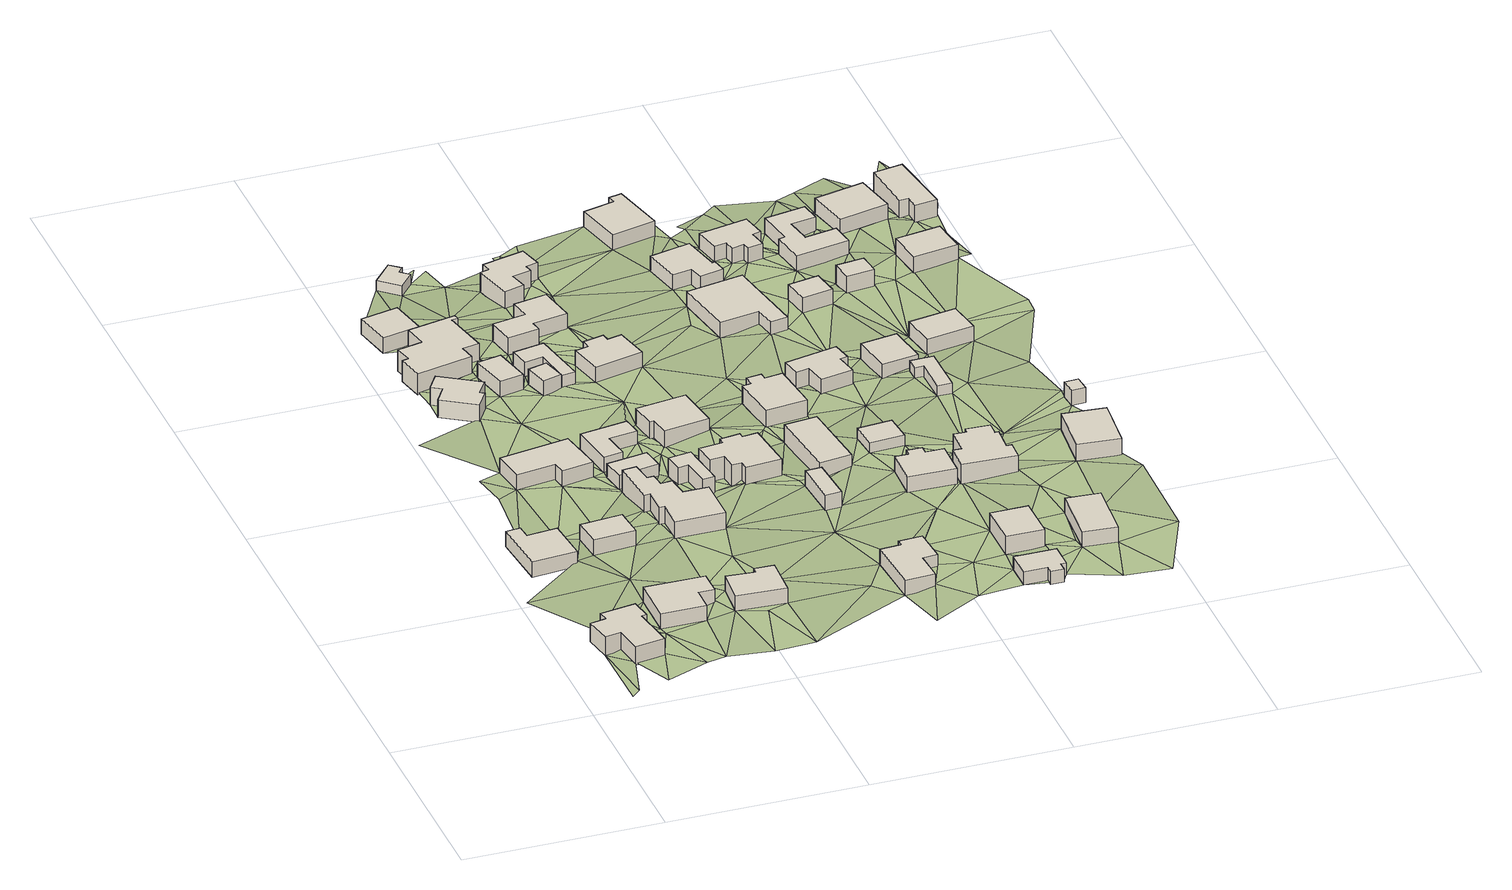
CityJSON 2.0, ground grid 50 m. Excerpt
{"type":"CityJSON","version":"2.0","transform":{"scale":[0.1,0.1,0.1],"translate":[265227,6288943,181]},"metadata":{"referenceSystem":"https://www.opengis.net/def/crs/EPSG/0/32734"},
"CityObjects":{
"building1":{"type":"Building","attributes":{"address":"13 Enon Street Mamre 7347 Cape Town","building":"house","building:levels":"1","building_height":4.1,"roof_height":189.33,"ground_height":185.23,"plus_code":"4FRWFFPF+Q23"},"geometry":[{"type":"Solid","lod":"1","boundaries":[[[[0,1,2,3]],[[1,4,5,2]],[[4,6,7,5]],[[6,8,9,7]],[[8,10,11,9]],[[10,12,13,11]],[[12,14,15,13]],[[14,16,17,15]],[[16,18,19,17]],[[18,0,3,19]],[[3,2,5,7,9,11,13,15,17,19]],[[18,16,14,12,10,8,6,4,1,0]]]]}]},
"building2":{"type":"Building","attributes":{"address":"17 Enon Street Mamre 7347 Cape Town","building":"house","building:levels":"1","building_height":4.1,"roof_height":187.87,"ground_height":183.77,"plus_code":"4FRWFFPF+W22"},"geometry":[{"type":"Solid","lod":"1","boundaries":[[[[20,21,22,23]],[[21,24,25,22]],[[24,26,27,25]],[[26,28,29,27]],[[28,30,31,29]],[[30,20,23,31]],[[23,22,25,27,29,31]],[[30,28,26,24,21,20]]]]}]},
"building3":{"type":"Building","attributes":{"address":"11 Enon Street Mamre 7347 Cape Town","building":"house","building:levels":"1","building_height":4.1,"roof_height":189.33,"ground_height":185.23,"plus_code":"4FRWFFPF+Q3X"},"geometry":[{"type":"Solid","lod":"1","boundaries":[[[[32,33,34,35]],[[33,36,37,34]],[[36,38,39,37]],[[38,40,41,39]],[[40,42,43,41]],[[42,32,35,43]],[[35,34,37,39,41,43]],[[42,40,38,36,33,32]]]]}]},
"building4":{"type":"Building","attributes":{"address":"16 Enon Street Mamre 7347 Cape Town","building":"house","building:levels":"1","building_height":4.1,"roof_height":188.89,"ground_height":184.79,"plus_code":"4FRWFFPF+W33"},"geometry":[{"type":"Solid","lod":"1","boundaries":[[[[44,45,46,47]],[[45,48,49,46]],[[48,50,51,49]],[[50,44,47,51]],[[47,46,49,51]],[[50,48,45,44]]]]}]},
"building5":{"type":"Building","attributes":{"address":"21 Goedverwacht Street Mamre 7347 Cape Town","building":"house","building:levels":"1","building_height":4.1,"roof_height":188.19,"ground_height":184.09,"plus_code":"4FRWFFQF+23M"},"geometry":[{"type":"Solid","lod":"1","boundaries":[[[[52,53,54,55]],[[53,56,57,54]],[[56,58,59,57]],[[58,60,61,59]],[[60,62,63,61]],[[62,52,55,63]],[[55,54,57,59,61,63]],[[62,60,58,56,53,52]]]]}]},
"building6":{"type":"Building","attributes":{"address":"1 Goedverwacht Street Mamre 7347 Cape Town","building":"house","building:levels":"1","building_height":4.1,"roof_height":187.65,"ground_height":183.55,"plus_code":"4FRWFFQF+524"},"geometry":[{"type":"Solid","lod":"1","boundaries":[[[[64,65,66,67]],[[65,68,69,66]],[[68,70,71,69]],[[70,72,73,71]],[[72,74,75,73]],[[74,76,77,75]],[[76,78,79,77]],[[78,64,67,79]],[[67,66,69,71,73,75,77,79]],[[78,76,74,72,70,68,65,64]]]]}]},
"building7":{"type":"Building","attributes":{"address":"9 Enon Street Mamre 7347 Cape Town","building":"house","building:levels":"1","building_height":4.1,"roof_height":190.42,"ground_height":186.32,"plus_code":"4FRWFFPF+Q5F"},"geometry":[{"type":"Solid","lod":"1","boundaries":[[[[80,81,82,83]],[[81,84,85,82]],[[84,86,87,85]],[[86,88,89,87]],[[88,90,91,89]],[[90,80,83,91]],[[83,82,85,87,89,91]],[[90,88,86,84,81,80]]]]}]},
"building8":{"type":"Building","attributes":{"address":"2 Adam Pick Lane Mamre 7347 Cape Town","building":"house","building:levels":"1","building_height":4.1,"roof_height":186.11,"ground_height":182.01,"plus_code":"4FRWFFQF+72V"},"geometry":[{"type":"Solid","lod":"1","boundaries":[[[[92,93,94,95]],[[93,96,97,94]],[[96,98,99,97]],[[98,92,95,99]],[[95,94,97,99]],[[98,96,93,92]]]]}]},
"building9":{"type":"Building","attributes":{"address":"1 Adam Pick Lane Mamre 7347 Cape Town","building":"house","building:levels":"1","building_height":4.1,"roof_height":187.65,"ground_height":183.55,"plus_code":"4FRWFFQF+62Q"},"geometry":[{"type":"Solid","lod":"1","boundaries":[[[[100,101,102,103]],[[101,104,105,102]],[[104,106,107,105]],[[106,108,109,107]],[[108,110,111,109]],[[110,112,113,111]],[[112,114,115,113]],[[114,116,117,115]],[[116,118,119,117]],[[118,120,121,119]],[[120,122,123,121]],[[122,100,103,123]],[[103,102,105,107,109,111,113,115,117,119,121,123]],[[122,120,118,116,114,112,110,108,106,104,101,100]]]]}]},
"building10":{"type":"Building","attributes":{"address":"14 Enon Street Mamre 7347 Cape Town","building":"house","building:levels":"1","building_height":4.1,"roof_height":190.11,"ground_height":186.01,"plus_code":"4FRWFFPF+W4Q"},"geometry":[{"type":"Solid","lod":"1","boundaries":[[[[124,125,126,127]],[[125,128,129,126]],[[128,130,131,129]],[[130,132,133,131]],[[132,134,135,133]],[[134,136,137,135]],[[136,138,139,137]],[[138,140,141,139]],[[140,142,143,141]],[[142,144,145,143]],[[144,146,147,145]],[[146,148,149,147]],[[148,150,151,149]],[[150,124,127,151]],[[127,126,129,131,133,135,137,139,141,143,145,147,149,151]],[[150,148,146,144,142,140,138,136,134,132,130,128,125,124]]]]}]},
"building11":{"type":"Building","attributes":{"building":"cabin","building:levels":"1","building_height":2.8,"roof_height":187.88,"ground_height":185.08,"plus_code":"4FRWFFPF+X4X"},"geometry":[{"type":"Solid","lod":"1","boundaries":[[[[152,153,154,155]],[[153,156,157,154]],[[156,158,159,157]],[[158,152,155,159]],[[155,154,157,159]],[[158,156,153,152]]]]}]},
"building12":{"type":"Building","attributes":{"address":"1 Goedverwacht Street Mamre 7347 Cape Town","building":"garage","building:levels":"1","building_height":4.1,"roof_height":187.65,"ground_height":183.55,"plus_code":"4FRWFFQF+53P"},"geometry":[{"type":"Solid","lod":"1","boundaries":[[[[160,161,162,163]],[[161,164,165,162]],[[164,166,167,165]],[[166,160,163,167]],[[163,162,165,167]],[[166,164,161,160]]]]}]},
"building13":{"type":"Building","attributes":{"address":"19 Goedverwacht Street Mamre 7347 Cape Town","building":"house","building:levels":"1","building_height":4.1,"roof_height":188.19,"ground_height":184.09,"plus_code":"4FRWFFQF+24P"},"geometry":[{"type":"Solid","lod":"1","boundaries":[[[[168,169,170,171]],[[169,172,173,170]],[[172,174,175,173]],[[174,176,177,175]],[[176,178,179,177]],[[178,168,171,179]],[[171,170,173,175,177,179]],[[178,176,174,172,169,168]]]]}]},
"building14":{"type":"Building","attributes":{"address":"Mamre 7347 Cape Town","building":"cabin","building:levels":"1","building_height":2.8,"roof_height":184.68,"ground_height":181.88,"plus_code":"4FRWFFQF+936"},"geometry":[{"type":"Solid","lod":"1","boundaries":[[[[180,181,182,183]],[[181,184,185,182]],[[184,186,187,185]],[[186,188,189,187]],[[188,190,191,189]],[[190,180,183,191]],[[183,182,185,187,189,191]],[[190,188,186,184,181,180]]]]}]},
"building15":{"type":"Building","attributes":{"address":"Van Aard Street Mamre 7347 Cape Town","building":"garage","building:levels":"1","building_height":4.1,"roof_height":187.65,"ground_height":183.55,"plus_code":"4FRWFFQF+547"},"geometry":[{"type":"Solid","lod":"1","boundaries":[[[[192,193,194,195]],[[193,196,197,194]],[[196,198,199,197]],[[198,192,195,199]],[[195,194,197,199]],[[198,196,193,192]]]]}]},
"building16":{"type":"Building","attributes":{"building":"garage","building:levels":"1","building_height":4.1,"roof_height":190.11,"ground_height":186.01,"plus_code":"4FRWFFPF+X55"},"geometry":[{"type":"Solid","lod":"1","boundaries":[[[[200,201,202,203]],[[201,204,205,202]],[[204,206,207,205]],[[206,208,209,207]],[[208,210,211,209]],[[210,200,203,211]],[[203,202,205,207,209,211]],[[210,208,206,204,201,200]]]]}]},
"building17":{"type":"Building","attributes":{"address":"7 Van Aard Street Mamre 7347 Cape Town","building":"cabin","building:levels":"1","building_height":2.8,"roof_height":187.44,"ground_height":184.64,"plus_code":"4FRWFFQF+54H"},"geometry":[{"type":"Solid","lod":"1","boundaries":[[[[212,213,214,215]],[[213,216,217,214]],[[216,218,219,217]],[[218,220,221,219]],[[220,222,223,221]],[[222,212,215,223]],[[215,214,217,219,221,223]],[[222,220,218,216,213,212]]]]}]},
"building18":{"type":"Building","attributes":{"address":"5 Van Aard Street Mamre 7347 Cape Town","building":"house","building:levels":"1","building_height":4.1,"roof_height":188.31,"ground_height":184.21,"plus_code":"4FRWFFQF+65R"},"geometry":[{"type":"Solid","lod":"1","boundaries":[[[[224,225,226,227]],[[225,228,229,226]],[[228,230,231,229]],[[230,232,233,231]],[[232,234,235,233]],[[234,236,237,235]],[[236,238,239,237]],[[238,224,227,239]],[[227,226,229,231,233,235,237,239]],[[238,236,234,232,230,228,225,224]]]]}]},
"building19":{"type":"Building","attributes":{"address":"17 Goedverwacht Street Mamre 7347 Cape Town","building":"house","building:levels":"1","building_height":4.1,"roof_height":189.18,"ground_height":185.08,"plus_code":"4FRWFFQF+366"},"geometry":[{"type":"Solid","lod":"1","boundaries":[[[[240,241,242,243]],[[241,244,245,242]],[[244,246,247,245]],[[246,248,249,247]],[[248,250,251,249]],[[250,240,243,251]],[[243,242,245,247,249,251]],[[250,248,246,244,241,240]]]]}]},
"building20":{"type":"Building","attributes":{"address":"12 Enon Street Mamre 7347 Cape Town","building":"house","building:levels":"1","building_height":4.1,"roof_height":191.48,"ground_height":187.38,"plus_code":"4FRWFFPF+X6H"},"geometry":[{"type":"Solid","lod":"1","boundaries":[[[[252,253,254,255]],[[253,256,257,254]],[[256,258,259,257]],[[258,260,261,259]],[[260,262,263,261]],[[262,264,265,263]],[[264,266,267,265]],[[266,268,269,267]],[[268,270,271,269]],[[270,272,273,271]],[[272,274,275,273]],[[274,252,255,275]],[[255,254,257,259,261,263,265,267,269,271,273,275]],[[274,272,270,268,266,264,262,260,258,256,253,252]]]]}]},
"building21":{"type":"Building","attributes":{"address":"7 Enon Street Mamre 7347 Cape Town","building":"house","building:levels":"1","building_height":4.1,"roof_height":191.88,"ground_height":187.78,"plus_code":"4FRWFFPF+Q88"},"geometry":[{"type":"Solid","lod":"1","boundaries":[[[[276,277,278,279]],[[277,280,281,278]],[[280,282,283,281]],[[282,284,285,283]],[[284,286,287,285]],[[286,288,289,287]],[[288,290,291,289]],[[290,276,279,291]],[[279,278,281,283,285,287,289,291]],[[290,288,286,284,282,280,277,276]]]]}]},
"building22":{"type":"Building","attributes":{"address":"7 Van Aard Street Mamre 7347 Cape Town","building":"house","building:levels":"1","building_height":4.1,"roof_height":188.74,"ground_height":184.64,"plus_code":"4FRWFFQF+559"},"geometry":[{"type":"Solid","lod":"1","boundaries":[[[[292,293,294,295]],[[293,296,297,294]],[[296,298,299,297]],[[298,300,301,299]],[[300,302,303,301]],[[302,304,305,303]],[[304,306,307,305]],[[306,292,295,307]],[[295,294,297,299,301,303,305,307]],[[306,304,302,300,298,296,293,292]]]]}]},
"building23":{"type":"Building","attributes":{"address":"3 Van Aard Street Mamre 7347 Cape Town","building":"house","building:levels":"1","building_height":4.1,"roof_height":188.31,"ground_height":184.21,"plus_code":"4FRWFFQF+856"},"geometry":[{"type":"Solid","lod":"1","boundaries":[[[[308,309,310,311]],[[309,312,313,310]],[[312,314,315,313]],[[314,316,317,315]],[[316,318,319,317]],[[318,320,321,319]],[[320,322,323,321]],[[322,324,325,323]],[[324,326,327,325]],[[326,308,311,327]],[[311,310,313,315,317,319,321,323,325,327]],[[326,324,322,320,318,316,314,312,309,308]]]]}]},
"building24":{"type":"Building","attributes":{"address":"10 Enon Street Mamre 7347 Cape Town","building":"garage","building:levels":"1","building_height":4.1,"roof_height":191.48,"ground_height":187.38,"plus_code":"4FRWFFPF+V7X"},"geometry":[{"type":"Solid","lod":"1","boundaries":[[[[328,329,330,331]],[[329,332,333,330]],[[332,334,335,333]],[[334,328,331,335]],[[331,330,333,335]],[[334,332,329,328]]]]}]},
"building25":{"type":"Building","attributes":{"address":"10 Enon Street Mamre 7347 Cape Town","building":"house","building:levels":"1","building_height":4.1,"roof_height":191.48,"ground_height":187.38,"plus_code":"4FRWFFPF+X87"},"geometry":[{"type":"Solid","lod":"1","boundaries":[[[[336,337,338,339]],[[337,340,341,338]],[[340,342,343,341]],[[342,336,339,343]],[[339,338,341,343]],[[342,340,337,336]]]]}]},
"building26":{"type":"Building","attributes":{"address":"15 Goedverwacht Street Mamre 7347 Cape Town","building":"house","building:levels":"1","building_height":4.1,"roof_height":190.66,"ground_height":186.56,"plus_code":"4FRWFFQF+28V"},"geometry":[{"type":"Solid","lod":"1","boundaries":[[[[344,345,346,347]],[[345,348,349,346]],[[348,350,351,349]],[[350,352,353,351]],[[352,354,355,353]],[[354,356,357,355]],[[356,358,359,357]],[[358,344,347,359]],[[347,346,349,351,353,355,357,359]],[[358,356,354,352,350,348,345,344]]]]}]},
"building27":{"type":"Building","attributes":{"building":"cabin","building:levels":"1","building_height":2.8,"roof_height":192.68,"ground_height":189.88,"plus_code":"4FRWFFPF+PC9"},"geometry":[{"type":"Solid","lod":"1","boundaries":[[[[360,361,362,363]],[[361,364,365,362]],[[364,366,367,365]],[[366,368,369,367]],[[368,370,371,369]],[[370,372,373,371]],[[372,374,375,373]],[[374,360,363,375]],[[363,362,365,367,369,371,373,375]],[[374,372,370,368,366,364,361,360]]]]}]},
"building28":{"type":"Building","attributes":{"address":"8 Enon Street Mamre 7347 Cape Town","building":"house","building:levels":"1","building_height":4.1,"roof_height":192.98,"ground_height":188.88,"plus_code":"4FRWFFPF+VCJ"},"geometry":[{"type":"Solid","lod":"1","boundaries":[[[[376,377,378,379]],[[377,380,381,378]],[[380,382,383,381]],[[382,384,385,383]],[[384,386,387,385]],[[386,388,389,387]],[[388,390,391,389]],[[390,376,379,391]],[[379,378,381,383,385,387,389,391]],[[390,388,386,384,382,380,377,376]]]]}]},
"building29":{"type":"Building","attributes":{"address":"5 Enon Street Mamre 7347 Cape Town","building":"house","building:levels":"1","building_height":4.1,"roof_height":193.98,"ground_height":189.88,"plus_code":"4FRWFFPF+QC9"},"geometry":[{"type":"Solid","lod":"1","boundaries":[[[[392,393,394,395]],[[393,396,397,394]],[[396,398,399,397]],[[398,392,395,399]],[[395,394,397,399]],[[398,396,393,392]]]]}]},
"building30":{"type":"Building","attributes":{"building":"cabin","building:levels":"1","building_height":2.8,"roof_height":191.68,"ground_height":188.88,"plus_code":"4FRWFFPF+X94"},"geometry":[{"type":"Solid","lod":"1","boundaries":[[[[400,401,402,403]],[[401,404,405,402]],[[404,406,407,405]],[[406,400,403,407]],[[403,402,405,407]],[[406,404,401,400]]]]}]},
"building31":{"type":"Building","attributes":{"address":"13 Goedverwacht Street Mamre 7347 Cape Town","building":"house","building:levels":"1","building_height":4.1,"roof_height":191.4,"ground_height":187.3,"plus_code":"4FRWFFQF+39F"},"geometry":[{"type":"Solid","lod":"1","boundaries":[[[[408,409,410,411]],[[409,412,413,410]],[[412,414,415,413]],[[414,416,417,415]],[[416,418,419,417]],[[418,420,421,419]],[[420,422,423,421]],[[422,408,411,423]],[[411,410,413,415,417,419,421,423]],[[422,420,418,416,414,412,409,408]]]]}]},
"building32":{"type":"Building","attributes":{"address":"12 Goedverwacht Street Mamre 7347 Cape Town","building":"house","building:levels":"1","building_height":4.1,"roof_height":189.8,"ground_height":185.7,"plus_code":"4FRWFFQF+685"},"geometry":[{"type":"Solid","lod":"1","boundaries":[[[[424,425,426,427]],[[425,428,429,426]],[[428,430,431,429]],[[430,432,433,431]],[[432,434,435,433]],[[434,424,427,435]],[[427,426,429,431,433,435]],[[434,432,430,428,425,424]]]]}]},
"building33":{"type":"Building","attributes":{"address":"13 Adonis Street Mamre 7347 Cape Town","building":"house","building:levels":"1","building_height":4.1,"roof_height":189.5,"ground_height":185.4,"plus_code":"4FRWFFQF+78M"},"geometry":[{"type":"Solid","lod":"1","boundaries":[[[[436,437,438,439]],[[437,440,441,438]],[[440,442,443,441]],[[442,444,445,443]],[[444,446,447,445]],[[446,448,449,447]],[[448,450,451,449]],[[450,436,439,451]],[[439,438,441,443,445,447,449,451]],[[450,448,446,444,442,440,437,436]]]]}]},
"building34":{"type":"Building","attributes":{"address":"14 Adonis Street Mamre 7347 Cape Town","building":"house","building:levels":"1","building_height":4.1,"roof_height":188.74,"ground_height":184.64,"plus_code":"4FRWFFQF+979"},"geometry":[{"type":"Solid","lod":"1","boundaries":[[[[452,453,454,455]],[[453,456,457,454]],[[456,458,459,457]],[[458,460,461,459]],[[460,462,463,461]],[[462,452,455,463]],[[455,454,457,459,461,463]],[[462,460,458,456,453,452]]]]}]},
"building35":{"type":"Building","attributes":{"address":"6 Enon Street Mamre 7347 Cape Town","building":"house","building:levels":"1","building_height":4.1,"roof_height":194.11,"ground_height":190.01,"plus_code":"4FRWFFPF+VFV"},"geometry":[{"type":"Solid","lod":"1","boundaries":[[[[464,465,466,467]],[[465,468,469,466]],[[468,470,471,469]],[[470,472,473,471]],[[472,474,475,473]],[[474,476,477,475]],[[476,478,479,477]],[[478,480,481,479]],[[480,482,483,481]],[[482,484,485,483]],[[484,486,487,485]],[[486,464,467,487]],[[467,466,469,471,473,475,477,479,481,483,485,487]],[[486,484,482,480,478,476,474,472,470,468,465,464]]]]}]},
"building36":{"type":"Building","attributes":{"address":"3 Enon Street Mamre 7347 Cape Town","building":"house","building:levels":"1","building_height":4.1,"roof_height":193.98,"ground_height":189.88,"plus_code":"4FRWFFPF+QG3"},"geometry":[{"type":"Solid","lod":"1","boundaries":[[[[488,489,490,491]],[[489,492,493,490]],[[492,494,495,493]],[[494,488,491,495]],[[491,490,493,495]],[[494,492,489,488]]]]}]},
"building37":{"type":"Building","attributes":{"address":"11 Goedverwacht Street Mamre 7347 Cape Town","building":"house","building:levels":"1","building_height":4.1,"roof_height":191.4,"ground_height":187.3,"plus_code":"4FRWFFQF+3FC"},"geometry":[{"type":"Solid","lod":"1","boundaries":[[[[496,497,498,499]],[[497,500,501,498]],[[500,502,503,501]],[[502,496,499,503]],[[499,498,501,503]],[[502,500,497,496]]]]}]},
"building38":{"type":"Building","attributes":{"address":"11 Adonis Street Mamre 7347 Cape Town","building":"house","building:levels":"1","building_height":4.1,"roof_height":190.51,"ground_height":186.41,"plus_code":"4FRWFFQF+894"},"geometry":[{"type":"Solid","lod":"1","boundaries":[[[[504,505,506,507]],[[505,508,509,506]],[[508,510,511,509]],[[510,512,513,511]],[[512,514,515,513]],[[514,516,517,515]],[[516,518,519,517]],[[518,520,521,519]],[[520,522,523,521]],[[522,504,507,523]],[[507,506,509,511,513,515,517,519,521,523]],[[522,520,518,516,514,512,510,508,505,504]]]]}]},
"building39":{"type":"Building","attributes":{"address":"Goedverwacht Street Mamre 7347 Cape Town","building":"cabin","building:levels":"1","building_height":2.8,"roof_height":191.93,"ground_height":189.13,"plus_code":"4FRWFFQF+2FG"},"geometry":[{"type":"Solid","lod":"1","boundaries":[[[[524,525,526,527]],[[525,528,529,526]],[[528,530,531,529]],[[530,532,533,531]],[[532,534,535,533]],[[534,524,527,535]],[[527,526,529,531,533,535]],[[534,532,530,528,525,524]]]]}]},
"building40":{"type":"Building","attributes":{"address":"10 Goedverwacht Street Mamre 7347 Cape Town","building":"house","building:levels":"1","building_height":4.1,"roof_height":190.95,"ground_height":186.85,"plus_code":"4FRWFFQF+5CV"},"geometry":[{"type":"Solid","lod":"1","boundaries":[[[[536,537,538,539]],[[537,540,541,538]],[[540,542,543,541]],[[542,536,539,543]],[[539,538,541,543]],[[542,540,537,536]]]]}]},
"building41":{"type":"Building","attributes":{"address":"8 Goedverwacht Street Mamre 7347 Cape Town","building":"house","building:levels":"1","building_height":4.1,"roof_height":191.92,"ground_height":187.82,"plus_code":"4FRWFFQF+6F3"},"geometry":[{"type":"Solid","lod":"1","boundaries":[[[[544,545,546,547]],[[545,548,549,546]],[[548,550,551,549]],[[550,544,547,551]],[[547,546,549,551]],[[550,548,545,544]]]]}]},
"building42":{"type":"Building","attributes":{"address":"4 Enon Street Mamre 7347 Cape Town","building":"house","building:levels":"1","building_height":4.1,"roof_height":194.68,"ground_height":190.58,"plus_code":"4FRWFFPF+VHP"},"geometry":[{"type":"Solid","lod":"1","boundaries":[[[[552,553,554,555]],[[553,556,557,554]],[[556,558,559,557]],[[558,552,555,559]],[[555,554,557,559]],[[558,556,553,552]]]]}]},
"building43":{"type":"Building","attributes":{"address":"9 Goedverwacht Street Mamre 7347 Cape Town","building":"house","building:levels":"1","building_height":4.1,"roof_height":192.53,"ground_height":188.43,"plus_code":"4FRWFFQF+3GV"},"geometry":[{"type":"Solid","lod":"1","boundaries":[[[[560,561,562,563]],[[561,564,565,562]],[[564,566,567,565]],[[566,560,563,567]],[[563,562,565,567]],[[566,564,561,560]]]]}]},
"building44":{"type":"Building","attributes":{"address":"9 Adonis Street Mamre 7347 Cape Town","building":"house","building:levels":"1","building_height":4.1,"roof_height":190.51,"ground_height":186.41,"plus_code":"4FRWFFQF+7CQ"},"geometry":[{"type":"Solid","lod":"1","boundaries":[[[[568,569,570,571]],[[569,572,573,570]],[[572,574,575,573]],[[574,576,577,575]],[[576,578,579,577]],[[578,580,581,579]],[[580,582,583,581]],[[582,584,585,583]],[[584,586,587,585]],[[586,568,571,587]],[[571,570,573,575,577,579,581,583,585,587]],[[586,584,582,580,578,576,574,572,569,568]]]]}]},
"building45":{"type":"Building","attributes":{"building":"yes","building:levels":"1","building_height":4.1,"roof_height":194.68,"ground_height":190.58,"plus_code":"4FRWFFPF+WHX"},"geometry":[{"type":"Solid","lod":"1","boundaries":[[[[588,589,590,591]],[[589,592,593,590]],[[592,594,595,593]],[[594,588,591,595]],[[591,590,593,595]],[[594,592,589,588]]]]}]},
"building46":{"type":"Building","attributes":{"address":"7 Adonis Street Mamre 7347 Cape Town","building":"house","building:levels":"1","building_height":4.1,"roof_height":191.38,"ground_height":187.28,"plus_code":"4FRWFFQF+8G3"},"geometry":[{"type":"Solid","lod":"1","boundaries":[[[[596,597,598,599]],[[597,600,601,598]],[[600,602,603,601]],[[602,596,599,603]],[[599,598,601,603]],[[602,600,597,596]]]]}]},
"building47":{"type":"Building","attributes":{"address":"6 Goedverwacht Street Mamre 7347 Cape Town","building":"house","building:levels":"1","building_height":4.1,"roof_height":191.92,"ground_height":187.82,"plus_code":"4FRWFFQF+6HC"},"geometry":[{"type":"Solid","lod":"1","boundaries":[[[[604,605,606,607]],[[605,608,609,606]],[[608,610,611,609]],[[610,604,607,611]],[[607,606,609,611]],[[610,608,605,604]]]]}]},
"building48":{"type":"Building","attributes":{"address":"5 Adonis Street Mamre 7347 Cape Town","building":"house","building:levels":"1","building_height":4.1,"roof_height":191.72,"ground_height":187.62,"plus_code":"4FRWFFQF+8H7"},"geometry":[{"type":"Solid","lod":"1","boundaries":[[[[612,613,614,615]],[[613,616,617,614]],[[616,618,619,617]],[[618,620,621,619]],[[620,622,623,621]],[[622,612,615,623]],[[615,614,617,619,621,623]],[[622,620,618,616,613,612]]]]}]},
"terrain1":{"type":"TINRelief","geometry":[{"type":"CompositeSurface","lod":"1","boundaries":[[[624,625,8]],[[626,8,625]],[[626,627,8]],[[6,4,1]],[[626,628,629]],[[1,630,631]],[[629,628,632]],[[629,633,634]],[[1,635,636]],[[637,631,630]],[[634,633,638]],[[633,629,632]],[[638,36,635]],[[638,633,36]],[[24,639,26]],[[1,636,630]],[[636,635,36]],[[640,633,632]],[[633,38,36]],[[639,56,26]],[[56,641,26]],[[639,637,50]],[[633,640,38]],[[44,637,630]],[[44,50,637]],[[641,56,642]],[[639,50,643]],[[56,53,642]],[[630,636,644]],[[44,630,45]],[[38,640,88]],[[60,56,639]],[[645,88,640]],[[60,639,643]],[[53,646,647]],[[38,648,40]],[[48,643,50]],[[648,38,88]],[[58,56,60]],[[630,649,45]],[[630,644,649]],[[76,74,650]],[[86,648,88]],[[648,86,644]],[[645,651,88]],[[74,72,652]],[[643,48,653]],[[654,646,53]],[[45,655,48]],[[651,645,656]],[[125,60,643]],[[644,86,657]],[[52,654,53]],[[649,655,45]],[[643,653,125]],[[88,651,90]],[[653,48,655]],[[72,658,652]],[[649,644,659]],[[660,114,661]],[[84,657,86]],[[654,662,646]],[[62,60,156]],[[644,657,659]],[[651,656,90]],[[125,156,60]],[[655,649,663]],[[664,665,662]],[[666,653,655]],[[166,72,664]],[[114,667,92]],[[160,662,654]],[[662,160,664]],[[658,72,166]],[[153,62,156]],[[52,62,172]],[[62,153,172]],[[52,169,654]],[[156,125,668]],[[657,80,659]],[[172,169,52]],[[664,160,166]],[[649,659,669]],[[670,180,98]],[[671,172,153]],[[672,673,668]],[[654,674,160]],[[675,667,114]],[[166,676,658]],[[90,656,677]],[[678,156,668]],[[679,680,673]],[[681,682,658]],[[668,673,678]],[[681,658,676]],[[683,671,153]],[[676,166,164]],[[670,667,684]],[[677,80,90]],[[680,685,673]],[[161,160,674]],[[676,164,681]],[[181,180,670]],[[680,686,687]],[[654,169,688]],[[678,673,206]],[[206,673,685]],[[684,667,675]],[[689,671,690]],[[681,691,692]],[[181,670,684]],[[693,687,686]],[[687,685,680]],[[161,218,164]],[[674,193,161]],[[80,694,659]],[[193,218,161]],[[690,671,683]],[[681,164,224]],[[674,654,688]],[[216,164,218]],[[691,681,238]],[[694,669,659]],[[276,677,656]],[[224,164,216]],[[685,687,695]],[[696,683,678]],[[678,206,696]],[[238,681,224]],[[193,192,218]],[[687,693,697]],[[696,690,683]],[[169,698,688]],[[669,699,693]],[[674,700,701]],[[204,696,206]],[[218,192,220]],[[675,691,702]],[[703,181,684]],[[701,700,192]],[[677,290,80]],[[186,184,188]],[[216,704,224]],[[705,698,690]],[[220,192,700]],[[675,702,684]],[[690,696,706]],[[697,693,699]],[[688,700,674]],[[703,184,181]],[[707,204,697]],[[702,691,238]],[[706,705,690]],[[696,204,706]],[[698,705,244]],[[707,697,708]],[[707,258,204]],[[188,184,709]],[[80,290,694]],[[705,706,710]],[[688,698,244]],[[292,711,700]],[[697,699,708]],[[704,712,224]],[[713,707,708]],[[253,204,258]],[[706,204,253]],[[714,184,703]],[[703,684,324]],[[292,700,688]],[[669,334,699]],[[704,711,306]],[[694,715,669]],[[716,684,702]],[[238,717,702]],[[699,718,708]],[[292,306,711]],[[324,684,716]],[[290,677,276]],[[253,258,256]],[[669,715,334]],[[306,302,704]],[[276,719,720]],[[721,706,253]],[[712,704,722]],[[244,241,688]],[[324,320,703]],[[712,723,724]],[[304,302,306]],[[722,704,302]],[[725,716,702]],[[292,688,293]],[[286,694,290]],[[320,324,726]],[[721,253,727]],[[723,712,722]],[[720,719,728]],[[699,729,730]],[[334,729,699]],[[320,731,703]],[[290,288,286]],[[702,732,725]],[[733,715,694]],[[300,722,302]],[[241,293,688]],[[734,735,727]],[[722,300,723]],[[736,737,720]],[[738,725,739]],[[740,721,727]],[[300,296,723]],[[730,729,741]],[[298,296,300]],[[742,725,732]],[[741,729,334]],[[732,723,742]],[[740,727,735]],[[739,725,742]],[[730,342,735]],[[320,743,731]],[[356,241,721]],[[741,334,332]],[[286,744,694]],[[745,720,728]],[[745,736,720]],[[733,694,746]],[[741,342,730]],[[740,747,721]],[[748,749,739]],[[750,731,751]],[[748,739,742]],[[342,740,735]],[[736,745,752]],[[241,753,293]],[[356,721,747]],[[751,731,743]],[[332,733,754]],[[752,744,286]],[[754,741,332]],[[740,342,747]],[[241,356,352]],[[744,746,694]],[[755,751,743]],[[745,728,361]],[[241,352,753]],[[293,756,296]],[[723,296,425]],[[361,728,364]],[[440,742,723]],[[754,733,390]],[[340,747,342]],[[745,396,752]],[[746,390,733]],[[352,356,354]],[[742,462,748]],[[753,428,293]],[[743,748,462]],[[752,396,744]],[[398,745,361]],[[747,340,757]],[[753,352,350]],[[743,460,755]],[[745,398,396]],[[756,293,428]],[[340,754,406]],[[758,364,759]],[[390,400,754]],[[756,425,296]],[[400,406,754]],[[425,440,723]],[[753,350,409]],[[345,350,348]],[[398,361,760]],[[746,744,761]],[[437,462,742]],[[742,440,437]],[[390,762,400]],[[386,390,388]],[[350,345,409]],[[460,743,462]],[[757,763,345]],[[386,762,390]],[[764,744,396]],[[757,340,765]],[[766,767,768]],[[406,765,340]],[[409,345,763]],[[757,769,763]],[[760,770,398]],[[401,400,762]],[[425,756,428]],[[761,744,764]],[[753,771,428]],[[771,753,409]],[[762,386,384]],[[765,769,757]],[[772,763,769]],[[384,401,762]],[[773,764,396]],[[404,765,406]],[[760,766,494]],[[382,380,384]],[[760,494,770]],[[486,761,764]],[[440,425,444]],[[380,761,486]],[[384,482,401]],[[766,774,494]],[[773,770,775]],[[384,380,482]],[[776,428,771]],[[380,486,484]],[[769,765,777]],[[442,440,444]],[[775,770,494]],[[404,401,778]],[[462,437,452]],[[779,771,409]],[[380,484,482]],[[764,773,780]],[[425,781,444]],[[778,401,482]],[[782,779,409]],[[492,773,775]],[[775,494,492]],[[765,404,524]],[[777,783,784]],[[785,777,765]],[[774,488,494]],[[437,436,786]],[[452,437,786]],[[780,773,492]],[[764,780,787]],[[779,788,771]],[[482,789,778]],[[781,790,444]],[[404,778,524]],[[785,783,777]],[[782,783,500]],[[450,505,436]],[[505,450,791]],[[488,774,792]],[[765,532,785]],[[782,500,779]],[[779,536,788]],[[783,785,500]],[[510,791,790]],[[452,786,793]],[[436,504,786]],[[436,505,504]],[[524,532,765]],[[542,781,788]],[[505,791,510]],[[492,489,780]],[[790,781,514]],[[794,795,796]],[[542,788,536]],[[786,504,797]],[[798,778,799]],[[799,800,796]],[[514,510,790]],[[505,510,508]],[[778,525,524]],[[779,500,801]],[[799,796,798]],[[778,798,525]],[[532,530,785]],[[787,780,552]],[[536,779,537]],[[795,787,552]],[[530,802,785]],[[510,514,512]],[[586,781,542]],[[532,524,534]],[[552,780,489]],[[781,586,514]],[[522,797,504]],[[488,792,803]],[[537,779,801]],[[804,797,805]],[[795,806,796]],[[803,489,488]],[[796,806,798]],[[528,802,530]],[[807,525,798]],[[797,522,805]],[[542,540,586]],[[586,516,514]],[[552,806,795]],[[516,808,518]],[[525,807,528]],[[802,566,801]],[[518,808,520]],[[566,802,528]],[[808,516,584]],[[564,537,801]],[[516,586,584]],[[520,808,584]],[[540,537,809]],[[566,564,801]],[[810,805,522]],[[489,811,552]],[[540,550,586]],[[537,564,809]],[[520,584,582]],[[580,522,520]],[[803,811,489]],[[540,809,550]],[[582,580,520]],[[798,812,807]],[[798,806,594]],[[528,807,560]],[[528,560,566]],[[564,813,809]],[[586,550,814]],[[522,815,810]],[[552,811,816]],[[594,592,798]],[[522,580,815]],[[812,798,592]],[[564,817,813]],[[818,574,572]],[[819,814,550]],[[820,560,807]],[[561,817,564]],[[594,806,821]],[[807,812,820]],[[822,815,580]],[[818,572,823]],[[817,819,813]],[[812,592,589]],[[818,823,600]],[[823,814,600]],[[597,822,818]],[[814,819,824]],[[597,815,822]],[[824,819,817]],[[597,818,600]],[[817,561,825]],[[815,597,826]],[[814,827,600]],[[817,825,824]],[[827,814,824]],[[561,560,828]],[[560,820,828]],[[829,825,561]],[[596,826,597]],[[827,602,600]],[[827,824,602]],[[828,830,561]],[[829,561,830]],[[826,596,831]],[[602,824,832]],[[832,824,608]],[[596,602,833]],[[831,596,613]],[[832,833,602]],[[833,613,596]],[[829,834,608]],[[835,833,832]],[[836,832,608]],[[834,836,608]],[[832,836,837]],[[838,613,839]],[[837,840,839]],[[840,841,839]],[[839,841,838]]]}]}
},
"vertices":[
[215,320,33],[124,306,33],[124,306,83],[215,320,83],[129,280,33],[129,280,83],[88,273,33],[88,273,83],[100,204,33],[100,204,83],[141,211,33],[141,211,83],[151,140,33],[151,140,83],[228,153,33],[228,153,83],[211,263,33],[211,263,83],[224,265,33],[224,265,83],
[173,603,28],[163,716,28],[163,716,69],[173,603,69],[86,709,28],[86,709,69],[83,745,28],[83,745,69],[46,742,28],[46,742,69],[59,593,28],[59,593,69],
[409,382,42],[257,383,42],[257,383,83],[409,382,83],[256,258,42],[256,258,83],[368,258,42],[368,258,83],[369,319,42],[369,319,83],[409,319,42],[409,319,83],
[219,622,38],[326,631,38],[326,631,79],[219,622,79],[319,708,38],[319,708,79],[212,698,38],[212,698,79],
[316,1076,31],[139,1047,31],[139,1047,72],[316,1076,72],[151,963,31],[151,963,72],[250,977,31],[250,977,72],[256,944,31],[256,944,72],[337,959,31],[337,959,72],
[176,1291,19],[205,1336,19],[205,1336,67],[176,1291,67],[194,1343,19],[194,1343,67],[220,1383,19],[220,1383,67],[121,1445,19],[121,1445,67],[93,1402,19],[93,1402,67],[118,1386,19],[118,1386,67],[92,1344,19],[92,1344,67],
[569,357,53],[519,359,53],[519,359,94],[569,357,94],[518,343,53],[518,343,94],[446,349,53],[446,349,94],[439,259,53],[439,259,94],[564,251,53],[564,251,94],
[72,1667,10],[167,1687,10],[167,1687,51],[72,1667,51],[147,1784,10],[147,1784,51],[52,1764,10],[52,1764,51],
[86,1468,10],[229,1498,10],[229,1498,67],[86,1468,67],[221,1538,10],[221,1538,67],[264,1546,10],[264,1546,67],[239,1665,10],[239,1665,67],[255,1668,10],[255,1668,67],[252,1682,10],[252,1682,67],[129,1657,10],[129,1657,67],[141,1596,10],[141,1596,67],[77,1583,10],[77,1583,67],[87,1538,10],[87,1538,67],[72,1535,10],[72,1535,67],
[413,877,31],[378,874,31],[378,874,91],[413,877,91],[389,751,31],[389,751,91],[404,753,31],[404,753,91],[404,689,31],[404,689,91],[417,689,31],[417,689,91],[417,618,31],[417,618,91],[542,618,31],[542,618,91],[542,737,31],[542,737,91],[478,737,31],[478,737,91],[471,791,31],[471,791,91],[442,789,31],[442,789,91],[438,824,31],[438,824,91],[421,824,31],[421,824,91],
[469,962,31],[366,946,31],[366,946,69],[469,962,69],[375,888,31],[375,888,69],[478,904,31],[478,904,69],
[254,1372,26],[315,1385,26],[315,1385,67],[254,1372,67],[294,1482,26],[294,1482,67],[233,1470,26],[233,1470,67],
[470,1103,31],[349,1085,31],[349,1085,72],[470,1103,72],[366,970,31],[366,970,72],[416,978,31],[416,978,72],[406,1043,31],[406,1043,72],[478,1053,31],[478,1053,72],
[149,1934,9],[197,1892,9],[197,1892,37],[149,1934,37],[233,1933,9],[233,1933,37],[211,1952,9],[211,1952,37],[224,1967,9],[224,1967,37],[197,1990,9],[197,1990,37],
[382,1415,26],[334,1402,26],[334,1402,67],[382,1415,67],[351,1342,26],[351,1342,67],[398,1355,26],[398,1355,67],
[539,772,41],[570,777,41],[570,777,91],[539,772,91],[554,897,41],[554,897,91],[496,889,41],[496,889,91],[503,840,41],[503,840,91],[529,843,41],[529,843,91],
[434,1360,26],[407,1504,26],[407,1504,64],[434,1360,64],[327,1489,26],[327,1489,64],[337,1437,26],[337,1437,64],[384,1446,26],[384,1446,64],[399,1356,26],[399,1356,64],
[333,1539,26],[413,1553,26],[413,1553,73],[333,1539,73],[408,1579,26],[408,1579,73],[497,1595,26],[497,1595,73],[479,1691,26],[479,1691,73],[394,1675,26],[394,1675,73],[404,1624,26],[404,1624,73],[320,1609,26],[320,1609,73],
[648,1035,36],[631,1152,36],[631,1152,82],[648,1035,82],[503,1134,36],[503,1134,82],[513,1066,36],[513,1066,82],[523,1067,36],[523,1067,82],[531,1018,36],[531,1018,82],
[680,913,41],[628,907,41],[628,907,105],[680,913,105],[630,890,41],[630,890,105],[569,884,41],[569,884,105],[575,826,41],[575,826,105],[612,830,41],[612,830,105],[616,789,41],[616,789,105],[641,791,41],[641,791,105],[643,767,41],[643,767,105],[734,777,41],[734,777,105],[720,904,41],[720,904,105],[681,900,41],[681,900,105],
[823,170,68],[899,174,68],[899,174,109],[823,170,109],[894,249,68],[894,249,109],[932,252,68],[932,252,109],[926,342,68],[926,342,109],[866,339,68],[866,339,109],[867,322,68],[867,322,109],[814,319,68],[814,319,109],
[478,1342,36],[602,1371,36],[602,1371,77],[478,1342,77],[582,1459,36],[582,1459,77],[545,1451,36],[545,1451,77],[541,1471,36],[541,1471,77],[488,1459,36],[488,1459,77],[493,1436,36],[493,1436,77],[458,1428,36],[458,1428,77],
[444,1746,20],[433,1791,20],[433,1791,73],[444,1746,73],[481,1802,20],[481,1802,73],[476,1821,20],[476,1821,73],[507,1829,20],[507,1829,73],[492,1889,20],[492,1889,73],[384,1863,20],[384,1863,73],[390,1838,20],[390,1838,73],[368,1833,20],[368,1833,73],[392,1733,20],[392,1733,73],
[776,591,64],[817,594,64],[817,594,105],[776,591,105],[809,711,64],[809,711,105],[768,709,64],[768,709,105],
[811,731,56],[893,740,56],[893,740,105],[811,731,105],[873,926,56],[873,926,105],[790,917,56],[790,917,105],
[881,1014,49],[866,1145,49],[866,1145,97],[881,1014,97],[820,1139,49],[820,1139,97],[818,1157,49],[818,1157,97],[780,1153,49],[780,1153,97],[783,1126,49],[783,1126,97],[760,1123,49],[760,1123,97],[774,1002,49],[774,1002,97],
[1196,174,82],[1090,174,82],[1090,174,117],[1196,174,117],[1090,102,82],[1090,102,117],[1149,102,82],[1149,102,117],[1149,83,82],[1149,83,117],[1182,83,82],[1182,83,117],[1182,107,82],[1182,107,117],[1196,107,82],[1196,107,117],
[973,581,79],[1094,578,79],[1094,578,120],[973,581,120],[1096,672,79],[1096,672,120],[1049,673,79],[1049,673,120],[1049,693,79],[1049,693,120],[1010,694,79],[1010,694,120],[1010,676,79],[1010,676,120],[976,677,79],[976,677,120],
[1191,243,82],[1190,354,82],[1190,354,130],[1191,243,130],[1095,354,82],[1095,354,130],[1095,243,82],[1095,243,130],
[949,772,79],[1036,778,79],[1036,778,107],[949,772,107],[1030,850,79],[1030,850,107],[943,843,79],[943,843,107],
[1018,1204,49],[883,1176,49],[883,1176,104],[1018,1204,104],[893,1127,49],[893,1127,104],[926,1133,49],[926,1133,104],[937,1077,49],[937,1077,104],[1020,1094,49],[1020,1094,104],[1009,1149,49],[1009,1149,104],[1028,1153,49],[1028,1153,104],
[927,1598,47],[782,1572,47],[782,1572,88],[927,1598,88],[809,1416,47],[809,1416,88],[910,1434,47],[910,1434,88],[920,1380,47],[920,1380,88],[964,1388,47],[964,1388,88],
[859,1775,44],[756,1752,44],[756,1752,85],[859,1775,85],[777,1656,44],[777,1656,85],[825,1665,44],[825,1665,85],[834,1628,44],[834,1628,85],[896,1642,44],[896,1642,85],[888,1679,44],[888,1679,85],[881,1677,44],[881,1677,85],
[821,1907,36],[788,2046,36],[788,2046,77],[821,1907,77],[755,2039,36],[755,2039,77],[760,2019,36],[760,2019,77],[680,2000,36],[680,2000,77],[709,1880,36],[709,1880,77],
[1103,575,79],[1241,568,79],[1241,568,131],[1103,575,131],[1243,619,79],[1243,619,131],[1229,620,79],[1229,620,131],[1233,684,79],[1233,684,131],[1224,684,79],[1224,684,131],[1225,718,79],[1225,718,131],[1164,721,79],[1164,721,131],[1163,707,79],[1163,707,131],[1131,709,79],[1131,709,131],[1128,641,79],[1128,641,131],[1106,642,79],[1106,642,131],
[1355,196,89],[1367,352,89],[1367,352,130],[1355,196,130],[1280,358,89],[1280,358,130],[1269,203,89],[1269,203,130],
[1185,1107,63],[1169,1211,63],[1169,1211,104],[1185,1107,104],[1076,1197,63],[1076,1197,104],[1092,1093,63],[1092,1093,104],
[890,1793,54],[903,1727,54],[903,1727,95],[890,1793,95],[935,1733,54],[935,1733,95],[940,1706,54],[940,1706,95],[971,1712,54],[971,1712,95],[974,1695,54],[974,1695,95],[1014,1703,54],[1014,1703,95],[1005,1748,54],[1005,1748,95],[1027,1753,54],[1027,1753,95],[1014,1817,54],[1014,1817,95],
[1178,955,81],[1215,955,81],[1215,955,109],[1178,955,109],[1214,1082,81],[1214,1082,109],[1155,1081,81],[1155,1081,109],[1155,1047,81],[1155,1047,109],[1177,1047,81],[1177,1047,109],
[1019,1439,58],[1097,1453,58],[1097,1453,99],[1019,1439,99],[1085,1520,58],[1085,1520,99],[1007,1506,58],[1007,1506,99],
[1141,1480,58],[1212,1488,58],[1212,1488,109],[1141,1480,109],[1205,1543,58],[1205,1543,109],[1134,1535,58],[1134,1535,109],
[1380,561,93],[1488,551,93],[1488,551,137],[1380,561,137],[1501,691,93],[1501,691,137],[1393,701,93],[1393,701,137],
[1342,1167,74],[1328,1254,74],[1328,1254,115],[1342,1167,115],[1207,1234,74],[1207,1234,115],[1221,1147,74],[1221,1147,115],
[1206,1649,54],[1196,1710,54],[1196,1710,95],[1206,1649,95],[1116,1696,54],[1116,1696,95],[1104,1761,54],[1104,1761,95],[1168,1772,54],[1168,1772,95],[1159,1824,54],[1159,1824,95],[1055,1806,54],[1055,1806,95],[1071,1713,54],[1071,1713,95],[1055,1710,54],[1055,1710,95],[1070,1625,54],[1070,1625,95],
[1484,791,96],[1481,833,96],[1481,833,137],[1484,791,137],[1446,831,96],[1446,831,137],[1449,789,96],[1449,789,137],
[1316,1865,63],[1189,1837,63],[1189,1837,104],[1316,1865,104],[1213,1730,63],[1213,1730,104],[1339,1758,63],[1339,1758,104],
[1316,1509,66],[1430,1526,66],[1430,1526,109],[1316,1509,109],[1417,1617,66],[1417,1617,109],[1303,1600,66],[1303,1600,109],
[1427,1907,54],[1353,1895,54],[1353,1895,107],[1427,1907,107],[1368,1759,54],[1368,1759,107],[1392,1760,54],[1392,1760,107],[1394,1725,54],[1394,1725,107],[1452,1733,54],[1452,1733,107],
[100,8,36],[122,27,36],[151,140,42],[141,211,42],[198,38,43],[228,153,42],[260,485,43],[9,485,31],[307,81,43],[260,235,42],[211,263,42],[215,320,42],[257,383,43],[173,603,43],[224,265,42],[163,716,38],[357,92,43],[104,951,22],[88,1042,22],[260,735,38],[409,382,55],[467,62,53],[176,1291,28],[9,1240,20],[409,319,53],[417,618,50],[92,1344,20],[511,235,53],[86,1468,19],[389,751,50],[260,1240,28],[404,689,50],[571,67,53],[519,359,55],[229,1498,26],[511,485,55],[141,1596,26],[77,1583,19],[205,1336,28],[417,689,50],[220,1383,26],[194,1343,28],[404,753,50],[167,1687,20],[413,877,41],[542,618,50],[147,1784,20],[416,978,41],[421,824,50],[438,824,50],[351,1342,28],[252,1682,20],[260,1490,26],[762,235,68],[478,904,41],[442,789,50],[471,791,50],[264,1546,26],[221,1538,26],[469,962,41],[260,1740,20],[503,840,50],[478,737,50],[539,772,50],[511,1240,36],[406,1043,41],[478,1053,41],[255,1668,20],[239,1665,20],[542,737,50],[762,485,68],[529,843,50],[511,985,41],[570,777,50],[470,1103,41],[643,767,64],[399,1356,36],[398,1355,36],[394,1675,32],[302,1895,9],[407,1504,36],[513,1066,41],[531,1018,41],[575,826,50],[616,789,50],[260,1990,9],[523,1067,41],[434,1360,36],[413,1553,36],[612,830,50],[285,1976,9],[776,591,68],[392,1733,32],[404,1624,32],[641,791,64],[856,39,69],[899,174,82],[648,1035,56],[511,1490,36],[497,1595,36],[408,1579,36],[444,1746,32],[390,1838,32],[680,913,56],[974,90,82],[762,735,64],[734,777,64],[448,1924,23],[479,1691,32],[817,594,68],[681,900,56],[720,904,56],[932,252,82],[894,249,82],[433,1791,32],[481,1802,32],[762,985,56],[811,731,64],[511,1740,32],[492,1889,23],[1013,485,82],[1013,235,81],[973,581,82],[774,1002,56],[507,1829,32],[476,1821,32],[442,1957,23],[460,1960,23],[926,342,82],[762,1240,49],[893,740,79],[511,1990,23],[762,1490,47],[881,1014,56],[1149,102,87],[1149,83,87],[1196,174,89],[1094,578,82],[1013,735,79],[893,1127,63],[1103,575,82],[1013,985,70],[1196,107,87],[1182,107,87],[1182,83,87],[937,1077,70],[1191,243,89],[920,1380,58],[926,1133,63],[1190,354,89],[1318,56,87],[1264,235,89],[910,1434,58],[1020,1094,70],[1164,721,90],[1013,1240,63],[1264,485,93],[927,1598,58],[1018,1204,63],[1028,1153,63],[1009,1149,63],[1092,1093,70],[852,1884,36],[1241,568,93],[964,1388,58],[1163,707,90],[896,1642,54],[888,1679,54],[1435,46,88],[826,1996,36],[1229,620,90],[1243,619,90],[1233,684,90],[891,1894,47],[1264,735,90],[1225,718,90],[1224,684,90],[1169,1211,74],[1185,1107,81],[1516,235,89],[883,1927,36],[954,1942,47],[1393,701,96],[1264,985,81],[1013,1740,54],[1141,1480,68],[989,1969,47],[1516,485,98],[1448,860,96],[1212,1488,68],[1206,1649,63],[1132,1943,47],[1488,551,98],[1264,1490,68],[1168,1772,63],[1205,1543,68],[1426,1018,86],[1501,691,96],[1159,1824,63],[1196,1710,63],[1303,1600,68],[1316,1509,68],[1177,1952,54],[1264,1740,63],[1516,1240,80],[1430,1526,74],[1518,1288,80],[1264,1990,54],[1394,1725,66],[1368,1759,63],[1464,1530,74],[1392,1760,66],[1445,1645,66],[1452,1733,66],[1408,2013,57],[1427,1907,57],[1470,1781,66],[1448,1915,57]
]}
